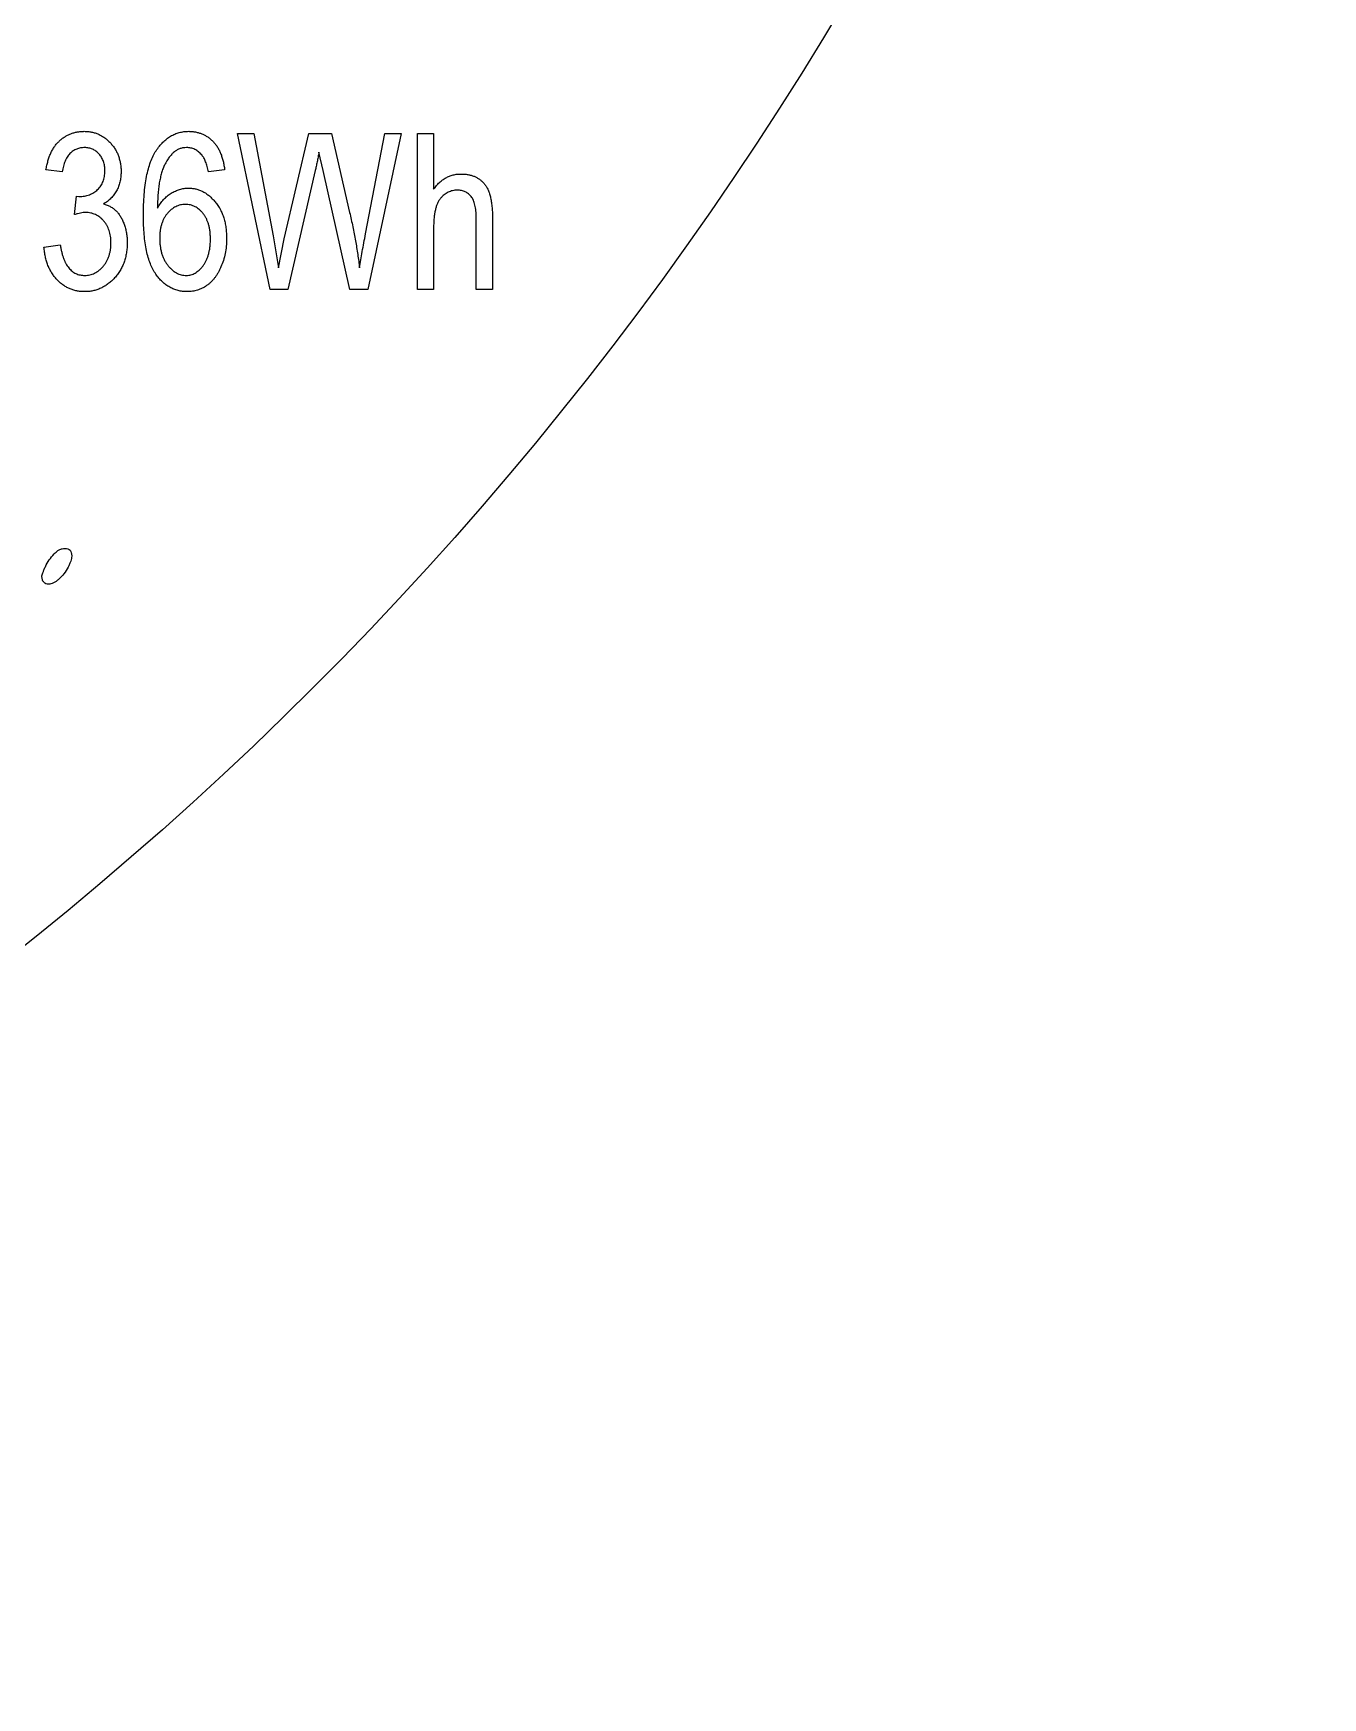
# Model space of a CAD drawing. Header units: millimetres. Extents: x -34 to 34, y -34 to 34.
# Drawn here: x 21.28 to 34, y -34 to -17.59 of the extents above; entities that cross this region are included whole.
import ezdxf

# ---------------------------------------------------------------- set-up
doc = ezdxf.new("R2010")
doc.units = ezdxf.units.MM

msp = doc.modelspace()

# ---------------------------------------------------------------- linework, layer by layer
at = {"color": 7, "linetype": 'Continuous', "lineweight": 25}
for p, q in [((23.619, -20.114), (23.297, -18.573)), ((23.297, -18.573), (23.459, -18.573)), ((23.459, -18.573), (23.648, -19.584)), ((23.758, -19.614), (24.001, -18.573)), ((24.001, -18.573), (24.224, -18.573)), ((24.224, -18.573), (24.403, -19.353)), ((24.561, -19.564), (24.751, -18.573)), ((24.913, -18.573), (24.583, -20.114)), ((24.751, -18.573), (24.913, -18.573)), ((25.072, -20.114), (25.072, -18.573)), ((25.072, -18.573), (25.232, -18.573)), ((25.232, -18.573), (25.232, -19.124)), ((24.141, -18.94), (24.101, -18.759)), ((21.569, -18.954), (21.409, -18.934)), ((23.17, -18.934), (23.01, -18.954)), ((24.064, -18.94), (23.794, -20.114)), ((24.406, -20.114), (24.141, -18.94)), ((21.69, -19.375), (21.71, -19.194)), ((21.71, -19.194), (21.734, -19.196)), ((25.232, -19.502), (25.232, -20.114)), ((25.652, -20.114), (25.652, -19.405)), ((25.812, -19.407), (25.812, -20.114)), ((21.389, -19.694), (21.549, -19.674)), ((23.701, -19.899), (23.758, -19.614)), ((23.794, -20.114), (23.619, -20.114)), ((24.583, -20.114), (24.406, -20.114)), ((25.232, -20.114), (25.072, -20.114)), ((25.812, -20.114), (25.652, -20.114))]:
    msp.add_line(p, q, dxfattribs=at)
at = {"color": 7, "linetype": 'Continuous'}
msp.add_circle((0, 0), 34, dxfattribs=at)
at = {"color": 7, "linetype": 'Continuous', "lineweight": 25}
for points, knots in [([(21.409, -18.934), (21.412, -18.918), (21.417, -18.889), (21.428, -18.846), (21.44, -18.806), (21.456, -18.769), (21.473, -18.735), (21.493, -18.703), (21.515, -18.674), (21.54, -18.649), (21.566, -18.627), (21.593, -18.607), (21.622, -18.59), (21.653, -18.577), (21.684, -18.566), (21.717, -18.559), (21.751, -18.554), (21.775, -18.554), (21.786, -18.553)], [0, 0, 0, 0, 0.078734, 0.153587, 0.224356, 0.29211, 0.357093, 0.419768, 0.480649, 0.54028, 0.598948, 0.656032, 0.712334, 0.768115, 0.824627, 0.881743, 0.940019, 1, 1, 1, 1]), ([(21.786, -18.553), (21.799, -18.554), (21.823, -18.554), (21.859, -18.56), (21.894, -18.569), (21.927, -18.581), (21.958, -18.598), (21.989, -18.617), (22.017, -18.64), (22.044, -18.667), (22.069, -18.696), (22.091, -18.728), (22.109, -18.761), (22.124, -18.796), (22.135, -18.833), (22.144, -18.872), (22.149, -18.913), (22.15, -18.94), (22.15, -18.955)], [0, 0, 0, 0, 0.061722, 0.121428, 0.180226, 0.23843, 0.296817, 0.356015, 0.417175, 0.480545, 0.54415, 0.607086, 0.669928, 0.732369, 0.796429, 0.862167, 0.929503, 1, 1, 1, 1]), ([(22.37, -19.384), (22.37, -19.347), (22.371, -19.278), (22.377, -19.178), (22.386, -19.086), (22.4, -19.001), (22.417, -18.925), (22.439, -18.857), (22.464, -18.797), (22.493, -18.745), (22.526, -18.7), (22.561, -18.661), (22.598, -18.627), (22.637, -18.6), (22.679, -18.579), (22.723, -18.564), (22.769, -18.555), (22.8, -18.554), (22.816, -18.553)], [0, 0, 0, 0, 0.103051, 0.198512, 0.286844, 0.36772, 0.44198, 0.509789, 0.57157, 0.628119, 0.680775, 0.730334, 0.777149, 0.822332, 0.86628, 0.910071, 0.954341, 1, 1, 1, 1]), ([(22.816, -18.553), (22.828, -18.554), (22.851, -18.554), (22.884, -18.559), (22.916, -18.567), (22.947, -18.577), (22.976, -18.591), (23.004, -18.608), (23.03, -18.628), (23.054, -18.651), (23.077, -18.676), (23.098, -18.705), (23.116, -18.736), (23.132, -18.77), (23.145, -18.807), (23.156, -18.847), (23.165, -18.889), (23.169, -18.919), (23.17, -18.934)], [0, 0, 0, 0, 0.0603516, 0.1189648, 0.1760067, 0.2318358, 0.2877177, 0.3435151, 0.4004431, 0.4588673, 0.5184985, 0.5792399, 0.6420304, 0.7069031, 0.7751186, 0.8461477, 0.9210345, 1, 1, 1, 1]), ([(21.791, -18.713), (21.777, -18.714), (21.75, -18.715), (21.711, -18.727), (21.675, -18.746), (21.649, -18.768), (21.631, -18.789), (21.618, -18.807), (21.606, -18.826), (21.596, -18.848), (21.587, -18.872), (21.58, -18.897), (21.574, -18.925), (21.571, -18.944), (21.569, -18.954)], [0, 0, 0, 0, 0.115765, 0.225203, 0.334943, 0.448158, 0.50712, 0.567286, 0.630622, 0.696558, 0.766266, 0.840094, 0.917481, 1, 1, 1, 1]), ([(21.99, -18.945), (21.989, -18.929), (21.988, -18.897), (21.977, -18.851), (21.959, -18.811), (21.933, -18.777), (21.903, -18.749), (21.868, -18.728), (21.831, -18.716), (21.804, -18.714), (21.791, -18.713)], [0, 0, 0, 0, 0.1460934, 0.2807654, 0.4078528, 0.5330134, 0.6543046, 0.7685386, 0.8821204, 1, 1, 1, 1]), ([(22.796, -18.713), (22.785, -18.714), (22.764, -18.715), (22.732, -18.723), (22.702, -18.736), (22.674, -18.755), (22.647, -18.78), (22.623, -18.809), (22.6, -18.843), (22.587, -18.869), (22.58, -18.882)], [0, 0, 0, 0, 0.11335, 0.224569, 0.336375, 0.451314, 0.573247, 0.703777, 0.845882, 1, 1, 1, 1]), ([(22.945, -18.786), (22.94, -18.78), (22.93, -18.769), (22.913, -18.754), (22.896, -18.742), (22.878, -18.731), (22.858, -18.723), (22.838, -18.718), (22.818, -18.714), (22.804, -18.714), (22.796, -18.713)], [0, 0, 0, 0, 0.136869, 0.266131, 0.390228, 0.511995, 0.632291, 0.753607, 0.875702, 1, 1, 1, 1]), ([(23.01, -18.954), (23.007, -18.935), (23, -18.901), (22.985, -18.855), (22.968, -18.816), (22.952, -18.796), (22.945, -18.786)], [0, 0, 0, 0, 0.307553, 0.575906, 0.804303, 1, 1, 1, 1]), ([(24.101, -18.759), (24.098, -18.776), (24.092, -18.808), (24.083, -18.854), (24.074, -18.898), (24.067, -18.926), (24.064, -18.94)], [0, 0, 0, 0, 0.270605, 0.527888, 0.770564, 1, 1, 1, 1]), ([(21.734, -19.196), (21.743, -19.196), (21.761, -19.196), (21.788, -19.192), (21.813, -19.187), (21.837, -19.179), (21.859, -19.17), (21.88, -19.158), (21.9, -19.144), (21.919, -19.128), (21.935, -19.11), (21.95, -19.091), (21.962, -19.07), (21.972, -19.048), (21.98, -19.024), (21.986, -18.999), (21.989, -18.973), (21.989, -18.955), (21.99, -18.945)], [0, 0, 0, 0, 0.069029, 0.134699, 0.198856, 0.260636, 0.320385, 0.380768, 0.440336, 0.500789, 0.561123, 0.621432, 0.680857, 0.74052, 0.801803, 0.865366, 0.93094, 1, 1, 1, 1]), ([(22.15, -18.955), (22.149, -18.972), (22.148, -19.005), (22.139, -19.054), (22.125, -19.099), (22.105, -19.141), (22.08, -19.18), (22.05, -19.214), (22.016, -19.245), (21.989, -19.261), (21.976, -19.269)], [0, 0, 0, 0, 0.136264, 0.266121, 0.391535, 0.515483, 0.637212, 0.757167, 0.877123, 1, 1, 1, 1]), ([(22.58, -18.882), (22.574, -18.895), (22.562, -18.921), (22.548, -18.964), (22.536, -19.012), (22.526, -19.063), (22.518, -19.119), (22.513, -19.18), (22.509, -19.244), (22.509, -19.289), (22.508, -19.312)], [0, 0, 0, 0, 0.095439, 0.198419, 0.30955, 0.429184, 0.558075, 0.695492, 0.843205, 1, 1, 1, 1]), ([(25.232, -19.124), (25.241, -19.112), (25.258, -19.089), (25.288, -19.058), (25.32, -19.032), (25.352, -19.011), (25.387, -18.994), (25.424, -18.982), (25.463, -18.975), (25.489, -18.974), (25.502, -18.974)], [0, 0, 0, 0, 0.139469, 0.271137, 0.396529, 0.517824, 0.63709, 0.755446, 0.875647, 1, 1, 1, 1]), ([(25.502, -18.974), (25.514, -18.974), (25.537, -18.974), (25.57, -18.979), (25.601, -18.986), (25.631, -18.996), (25.658, -19.009), (25.684, -19.026), (25.708, -19.045), (25.73, -19.067), (25.75, -19.093), (25.766, -19.123), (25.781, -19.159), (25.792, -19.2), (25.801, -19.245), (25.807, -19.295), (25.812, -19.349), (25.812, -19.388), (25.812, -19.407)], [0, 0, 0, 0, 0.057444, 0.11172, 0.164296, 0.215175, 0.264674, 0.314426, 0.363638, 0.414362, 0.467035, 0.523919, 0.586431, 0.655337, 0.730601, 0.812712, 0.902626, 1, 1, 1, 1]), ([(22.508, -19.312), (22.518, -19.296), (22.535, -19.266), (22.568, -19.226), (22.603, -19.191), (22.642, -19.163), (22.684, -19.141), (22.726, -19.125), (22.771, -19.115), (22.8, -19.114), (22.815, -19.114)], [0, 0, 0, 0, 0.140988, 0.274336, 0.402371, 0.526843, 0.648687, 0.767136, 0.8831, 1, 1, 1, 1]), ([(22.815, -19.114), (22.828, -19.114), (22.852, -19.115), (22.888, -19.121), (22.923, -19.132), (22.957, -19.147), (22.989, -19.166), (23.021, -19.19), (23.05, -19.218), (23.079, -19.249), (23.105, -19.284), (23.128, -19.322), (23.148, -19.364), (23.163, -19.408), (23.176, -19.455), (23.184, -19.504), (23.189, -19.557), (23.19, -19.593), (23.19, -19.612)], [0, 0, 0, 0, 0.053772, 0.105982, 0.158349, 0.211067, 0.265065, 0.321452, 0.379865, 0.441493, 0.505007, 0.569139, 0.634516, 0.701575, 0.771603, 0.843986, 0.920111, 1, 1, 1, 1]), ([(25.466, -19.134), (25.458, -19.134), (25.442, -19.134), (25.419, -19.138), (25.397, -19.145), (25.375, -19.154), (25.355, -19.165), (25.335, -19.179), (25.317, -19.196), (25.299, -19.215), (25.283, -19.237), (25.269, -19.264), (25.257, -19.294), (25.248, -19.328), (25.241, -19.366), (25.236, -19.408), (25.232, -19.454), (25.232, -19.486), (25.232, -19.502)], [0, 0, 0, 0, 0.04841, 0.096097, 0.142584, 0.189362, 0.236938, 0.285298, 0.335747, 0.38842, 0.444027, 0.504346, 0.570021, 0.641321, 0.719788, 0.805709, 0.898842, 1, 1, 1, 1]), ([(25.652, -19.405), (25.652, -19.394), (25.652, -19.371), (25.649, -19.339), (25.646, -19.309), (25.64, -19.281), (25.633, -19.256), (25.625, -19.234), (25.614, -19.214), (25.603, -19.197), (25.59, -19.182), (25.575, -19.169), (25.56, -19.158), (25.544, -19.149), (25.526, -19.142), (25.507, -19.137), (25.487, -19.134), (25.473, -19.134), (25.466, -19.134)], [0, 0, 0, 0, 0.09359, 0.180738, 0.261569, 0.335796, 0.405117, 0.468581, 0.527262, 0.582644, 0.634754, 0.686237, 0.736547, 0.786292, 0.837339, 0.889011, 0.943131, 1, 1, 1, 1]), ([(21.8, -19.354), (21.792, -19.354), (21.775, -19.355), (21.749, -19.359), (21.72, -19.366), (21.7, -19.372), (21.69, -19.375)], [0, 0, 0, 0, 0.208161, 0.443743, 0.707986, 1, 1, 1, 1]), ([(22.05, -19.652), (22.049, -19.641), (22.049, -19.62), (22.046, -19.588), (22.04, -19.559), (22.032, -19.531), (22.022, -19.504), (22.01, -19.48), (21.995, -19.457), (21.978, -19.436), (21.959, -19.417), (21.94, -19.4), (21.919, -19.386), (21.897, -19.374), (21.874, -19.365), (21.851, -19.358), (21.826, -19.355), (21.809, -19.354), (21.8, -19.354)], [0, 0, 0, 0, 0.075532, 0.147058, 0.215855, 0.282505, 0.34712, 0.410772, 0.473181, 0.5356, 0.596603, 0.656248, 0.713669, 0.769949, 0.826151, 0.882829, 0.940268, 1, 1, 1, 1]), ([(21.976, -19.269), (21.988, -19.273), (22.012, -19.28), (22.045, -19.296), (22.075, -19.315), (22.101, -19.338), (22.125, -19.365), (22.146, -19.395), (22.164, -19.43), (22.18, -19.469), (22.193, -19.51), (22.203, -19.555), (22.209, -19.602), (22.21, -19.634), (22.21, -19.65)], [0, 0, 0, 0, 0.0787659, 0.1538985, 0.2265834, 0.2983449, 0.3713878, 0.4478553, 0.5293928, 0.6160118, 0.7070984, 0.8007404, 0.8980898, 1, 1, 1, 1]), ([(22.783, -19.274), (22.774, -19.274), (22.758, -19.274), (22.734, -19.279), (22.71, -19.286), (22.688, -19.296), (22.666, -19.309), (22.644, -19.324), (22.625, -19.343), (22.605, -19.363), (22.587, -19.387), (22.572, -19.412), (22.559, -19.44), (22.549, -19.469), (22.54, -19.5), (22.534, -19.534), (22.531, -19.569), (22.53, -19.593), (22.53, -19.606)], [0, 0, 0, 0, 0.0539669, 0.1066958, 0.1587096, 0.2117945, 0.2661135, 0.3220384, 0.3806851, 0.4421881, 0.5056562, 0.5694381, 0.6342368, 0.7009511, 0.7707382, 0.8439566, 0.9197791, 1, 1, 1, 1]), ([(23.03, -19.617), (23.03, -19.604), (23.03, -19.578), (23.027, -19.541), (23.021, -19.505), (23.013, -19.472), (23.003, -19.442), (22.991, -19.414), (22.976, -19.388), (22.959, -19.364), (22.941, -19.343), (22.921, -19.324), (22.901, -19.309), (22.879, -19.296), (22.856, -19.286), (22.833, -19.279), (22.808, -19.274), (22.791, -19.274), (22.783, -19.274)], [0, 0, 0, 0, 0.0839861, 0.16292, 0.2385524, 0.3098954, 0.3776193, 0.4424527, 0.5054992, 0.567123, 0.6266296, 0.6827468, 0.7374766, 0.7896228, 0.841702, 0.8933643, 0.9463954, 1, 1, 1, 1]), ([(24.403, -19.353), (24.414, -19.4), (24.435, -19.493), (24.461, -19.631), (24.484, -19.766), (24.496, -19.855), (24.501, -19.899)], [0, 0, 0, 0, 0.2603109, 0.5135064, 0.7598554, 1, 1, 1, 1]), ([(22.802, -20.134), (22.786, -20.134), (22.756, -20.133), (22.712, -20.124), (22.67, -20.111), (22.63, -20.091), (22.591, -20.067), (22.556, -20.037), (22.522, -20.002), (22.49, -19.961), (22.462, -19.913), (22.437, -19.859), (22.416, -19.797), (22.399, -19.728), (22.386, -19.652), (22.377, -19.569), (22.371, -19.479), (22.37, -19.416), (22.37, -19.384)], [0, 0, 0, 0, 0.047551, 0.093526, 0.138964, 0.184454, 0.230761, 0.278881, 0.328893, 0.382046, 0.438692, 0.500232, 0.567111, 0.640251, 0.719611, 0.806076, 0.899245, 1, 1, 1, 1]), ([(21.789, -20.134), (21.775, -20.134), (21.75, -20.133), (21.712, -20.128), (21.675, -20.118), (21.64, -20.105), (21.607, -20.088), (21.575, -20.068), (21.545, -20.043), (21.516, -20.015), (21.49, -19.984), (21.466, -19.95), (21.445, -19.914), (21.428, -19.875), (21.414, -19.833), (21.402, -19.789), (21.394, -19.743), (21.391, -19.71), (21.389, -19.694)], [0, 0, 0, 0, 0.059955, 0.118098, 0.175046, 0.231454, 0.287781, 0.345525, 0.404017, 0.465187, 0.52726, 0.589365, 0.652798, 0.717707, 0.784146, 0.852971, 0.924943, 1, 1, 1, 1]), ([(21.549, -19.674), (21.551, -19.686), (21.556, -19.71), (21.563, -19.744), (21.572, -19.776), (21.582, -19.805), (21.593, -19.832), (21.605, -19.857), (21.619, -19.879), (21.633, -19.899), (21.649, -19.917), (21.666, -19.932), (21.684, -19.945), (21.703, -19.956), (21.724, -19.964), (21.745, -19.97), (21.768, -19.973), (21.783, -19.974), (21.791, -19.974)], [0, 0, 0, 0, 0.087015, 0.16956, 0.246923, 0.320217, 0.388752, 0.453783, 0.515052, 0.573662, 0.629076, 0.682899, 0.734725, 0.786273, 0.837947, 0.890063, 0.943825, 1, 1, 1, 1]), ([(22.21, -19.65), (22.21, -19.667), (22.209, -19.701), (22.203, -19.751), (22.193, -19.799), (22.18, -19.844), (22.162, -19.886), (22.141, -19.927), (22.115, -19.964), (22.086, -19.999), (22.055, -20.031), (22.021, -20.058), (21.986, -20.082), (21.95, -20.101), (21.912, -20.116), (21.872, -20.127), (21.831, -20.133), (21.803, -20.134), (21.789, -20.134)], [0, 0, 0, 0, 0.072998, 0.142515, 0.210281, 0.275511, 0.33976, 0.402689, 0.466296, 0.52989, 0.592595, 0.652776, 0.711658, 0.76891, 0.825614, 0.882624, 0.940512, 1, 1, 1, 1]), ([(21.791, -19.974), (21.8, -19.974), (21.817, -19.974), (21.842, -19.969), (21.866, -19.962), (21.889, -19.952), (21.912, -19.939), (21.933, -19.924), (21.954, -19.905), (21.973, -19.885), (21.991, -19.862), (22.007, -19.837), (22.02, -19.81), (22.031, -19.781), (22.039, -19.751), (22.046, -19.72), (22.049, -19.686), (22.049, -19.664), (22.05, -19.652)], [0, 0, 0, 0, 0.056502, 0.111056, 0.165509, 0.220329, 0.275741, 0.333285, 0.392975, 0.455509, 0.51944, 0.583588, 0.648055, 0.714351, 0.781323, 0.851333, 0.923796, 1, 1, 1, 1]), ([(22.53, -19.606), (22.53, -19.619), (22.531, -19.646), (22.535, -19.684), (22.541, -19.721), (22.549, -19.756), (22.56, -19.788), (22.574, -19.819), (22.59, -19.847), (22.609, -19.873), (22.629, -19.897), (22.65, -19.917), (22.672, -19.935), (22.694, -19.949), (22.718, -19.961), (22.743, -19.968), (22.768, -19.973), (22.785, -19.974), (22.793, -19.974)], [0, 0, 0, 0, 0.080996, 0.157958, 0.231877, 0.302413, 0.37095, 0.437026, 0.502296, 0.566222, 0.6285, 0.686633, 0.742459, 0.795334, 0.847143, 0.898151, 0.94884, 1, 1, 1, 1]), ([(22.793, -19.974), (22.801, -19.974), (22.816, -19.973), (22.839, -19.969), (22.86, -19.961), (22.881, -19.951), (22.901, -19.937), (22.921, -19.921), (22.94, -19.901), (22.959, -19.879), (22.975, -19.854), (22.99, -19.827), (23.002, -19.797), (23.013, -19.766), (23.02, -19.732), (23.027, -19.696), (23.03, -19.657), (23.03, -19.631), (23.03, -19.617)], [0, 0, 0, 0, 0.048287, 0.096044, 0.143631, 0.192918, 0.24435, 0.298258, 0.355195, 0.416116, 0.479811, 0.545383, 0.612542, 0.682662, 0.755818, 0.833389, 0.91417, 1, 1, 1, 1]), ([(23.19, -19.612), (23.19, -19.637), (23.189, -19.686), (23.178, -19.757), (23.16, -19.826), (23.14, -19.88), (23.121, -19.92), (23.106, -19.948), (23.09, -19.975), (23.073, -19.999), (23.054, -20.021), (23.035, -20.041), (23.015, -20.059), (22.986, -20.08), (22.949, -20.102), (22.902, -20.12), (22.853, -20.132), (22.819, -20.134), (22.802, -20.134)], [0, 0, 0, 0, 0.103591, 0.202924, 0.299555, 0.39438, 0.440669, 0.484853, 0.52745, 0.568251, 0.607724, 0.645846, 0.683408, 0.720058, 0.790977, 0.860076, 0.929528, 1, 1, 1, 1]), ([(23.648, -19.584), (23.658, -19.636), (23.678, -19.74), (23.693, -19.846), (23.701, -19.899)], [0, 0, 0, 0, 0.497105, 1, 1, 1, 1]), ([(24.501, -19.899), (24.505, -19.873), (24.514, -19.82), (24.528, -19.738), (24.544, -19.652), (24.555, -19.594), (24.561, -19.564)], [0, 0, 0, 0, 0.229818, 0.473981, 0.729798, 1, 1, 1, 1]), ([(21.369, -22.944), (21.369, -22.939), (21.371, -22.926), (21.378, -22.904), (21.389, -22.877), (21.408, -22.834), (21.439, -22.78), (21.478, -22.73), (21.513, -22.697), (21.539, -22.679), (21.567, -22.668), (21.586, -22.667), (21.595, -22.666)], [0, 0, 0, 0, 0.042818, 0.103371, 0.178934, 0.27325, 0.476193, 0.674409, 0.76867, 0.851634, 0.927893, 1, 1, 1, 1]), ([(21.663, -22.743), (21.662, -22.751), (21.661, -22.767), (21.653, -22.793), (21.642, -22.822), (21.621, -22.864), (21.588, -22.917), (21.547, -22.962), (21.511, -22.991), (21.485, -23.007), (21.459, -23.016), (21.442, -23.018), (21.433, -23.019)], [0, 0, 0, 0, 0.059379, 0.130435, 0.211709, 0.306058, 0.502355, 0.69431, 0.784308, 0.862668, 0.934356, 1, 1, 1, 1]), ([(21.595, -22.666), (21.605, -22.666), (21.624, -22.667), (21.648, -22.684), (21.661, -22.711), (21.662, -22.731), (21.663, -22.743)], [0, 0, 0, 0, 0.2574919, 0.4768913, 0.7081291, 1, 1, 1, 1]), ([(21.433, -23.019), (21.425, -23.018), (21.408, -23.016), (21.386, -23), (21.37, -22.975), (21.369, -22.955), (21.369, -22.944)], [0, 0, 0, 0, 0.2300439, 0.4639563, 0.7130916, 1, 1, 1, 1])]:
    msp.add_open_spline(points, degree=3, knots=knots, dxfattribs=at)

doc.saveas('drawing.dxf')
